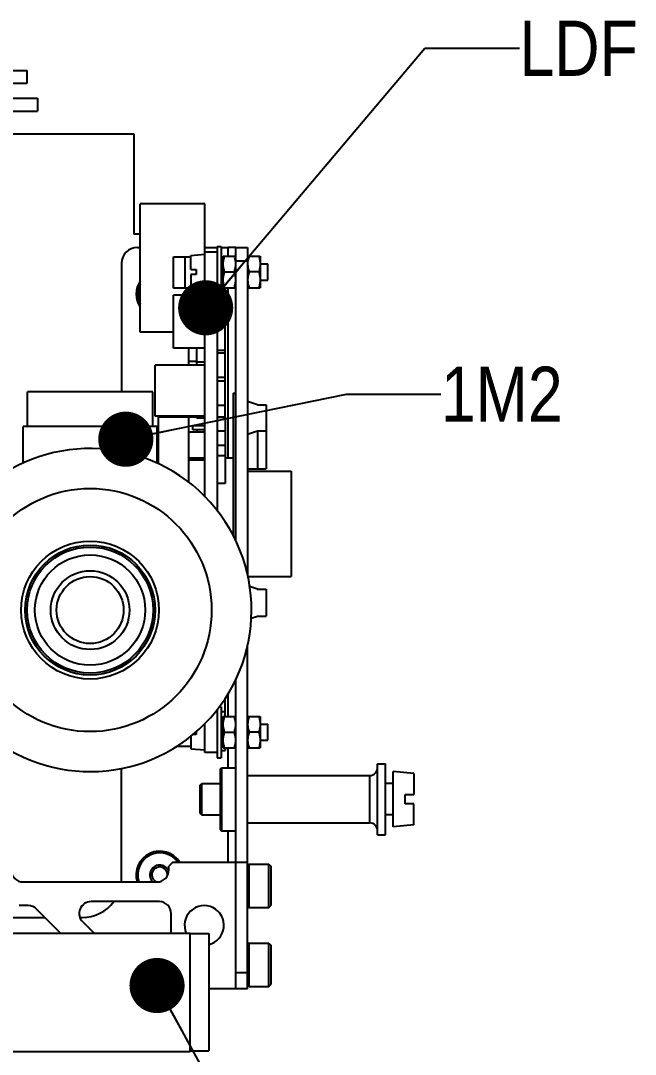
# Model space of a CAD drawing. Header units: millimetres. Extents: x 0 to 594, y 0 to 420.
# Drawn here: x 210 to 249, y 200.4 to 266 of the extents above; entities that cross this region are included whole.
import ezdxf

# ---------------------------------------------------------------- set-up
doc = ezdxf.new("R2010")
doc.units = ezdxf.units.MM
doc.header["$LTSCALE"] = 32.67
doc.layers.get('0').update_dxf_attribs({"linetype": 'CONTINUOUS'})
for name, color, linetype in [('3_ALL_AXES', 7, 'CONTINUOUS'), ('7_ALL_FEATURES', 7, 'CONTINUOUS'), ('AXIS', 7, 'CONTINUOUS'), ('NOTE', 7, 'CONTINUOUS')]:
    doc.layers.add(name, color=color, linetype=linetype)
doc.styles.get("Standard").update_dxf_attribs({"font": 'txt', "width": 0.85})
doc.styles.add('TEXTSTYLE_2', font='txt', dxfattribs={"width": 0.85})
doc.dimstyles.get("Standard").update_dxf_attribs({"dimtxt": 3.5, "dimasz": 3.5, "dimexe": 1.5, "dimexo": 1, "dimtad": 1, "dimtxsty": 'STANDARD', "dimblk": '_FILLED', "dimblk1": '_FILLED', "dimblk2": '_FILLED', "dimcen": 0.09, "dimadec": 0, "dimazin": 0, "dimtol": 1, "dimtp": 0.01, "dimtm": 0.01, "dimtfac": 1, "dimtofl": 0, "dimtmove": 0, "dimatfit": 3, "dimldrblk": '_FILLED', "dimfxl": 1, "dimtolj": 1, "dimarcsym": 0})

# ---------------------------------------------------------------- blocks, each defined once
blk = doc.blocks.new('_FILLED')
at = {"color": 0, "linetype": 'BYBLOCK'}
blk.add_solid([(0, 0), (-1, 0.214), (-1, -0.214)], dxfattribs=at)

msp = doc.modelspace()

# ---------------------------------------------------------------- linework, layer by layer
at = {"color": 7, "linetype": 'CONTINUOUS'}
for p, q in [((183.792, 261.111), (211.042, 261.111)), ((211.042, 261.111), (211.042, 260.281)), ((183.792, 260.281), (211.042, 260.281)), ((204.604, 258.841), (217.156, 258.841)), ((217.156, 258.841), (217.156, 252.491)), ((217.562, 246.259), (217.562, 254.409)), ((221.662, 254.409), (217.562, 254.409)), ((221.662, 251.205), (221.662, 254.409)), ((217.562, 252.491), (217.156, 252.491)), ((220.772, 251.128), (221.672, 251.206)), ((221.672, 235.817), (221.672, 251.351)), ((221.672, 251.351), (222.459, 251.351)), ((222.459, 251.706), (222.459, 234.91)), ((222.459, 251.706), (222.709, 251.706)), ((222.709, 251.706), (222.709, 248.456)), ((223.134, 251.631), (223.134, 251.081)), ((223.634, 251.631), (223.134, 251.631)), ((219.672, 249.051), (219.672, 251.051)), ((219.672, 251.051), (220.772, 251.051)), ((220.422, 249.051), (220.422, 251.051)), ((220.772, 250.231), (220.772, 251.128)), ((222.709, 250.594), (222.834, 250.594)), ((222.834, 249.081), (222.834, 251.081)), ((222.834, 251.081), (223.634, 251.081)), ((224.384, 251.081), (225.184, 251.081)), ((225.184, 251.081), (225.184, 249.081)), ((225.184, 250.594), (225.672, 250.594)), ((225.672, 249.569), (225.672, 250.594)), ((220.772, 250.231), (221.122, 250.231)), ((220.772, 249.931), (220.772, 249.035)), ((221.122, 249.931), (220.772, 249.931)), ((221.122, 250.231), (221.122, 249.931)), ((222.924, 250.081), (223.545, 250.081)), ((225.095, 250.081), (224.474, 250.081)), ((222.709, 249.569), (222.834, 249.569)), ((225.184, 249.569), (225.672, 249.569)), ((220.772, 249.051), (219.672, 249.051)), ((219.672, 245.251), (219.672, 248.601)), ((221.672, 248.601), (219.672, 248.601)), ((220.772, 249.035), (221.672, 248.956)), ((221.662, 248.601), (221.662, 248.957)), ((222.834, 249.081), (223.634, 249.081)), ((223.134, 249.081), (223.134, 238.27)), ((224.384, 249.081), (225.184, 249.081)), ((222.459, 248.456), (222.709, 248.456)), ((222.96, 248.43), (222.459, 248.43)), ((222.96, 248.367), (222.459, 248.367)), ((222.96, 240.886), (222.96, 248.43)), ((222.459, 247.605), (222.96, 247.605)), ((222.459, 246.659), (222.96, 246.659)), ((219.672, 246.259), (217.562, 246.259)), ((221.672, 245.251), (219.672, 245.251)), ((220.662, 244.176), (220.662, 245.251)), ((221.161, 244.176), (221.161, 245.251)), ((221.662, 244.176), (221.662, 245.251)), ((222.459, 245.122), (222.96, 245.122)), ((222.459, 244.944), (222.96, 244.944)), ((218.522, 240.926), (218.522, 244.176)), ((221.672, 244.176), (218.522, 244.176)), ((220.662, 244.43), (221.161, 244.43)), ((221.662, 244.366), (221.161, 244.366)), ((222.459, 243.407), (222.96, 243.407)), ((222.459, 243.166), (222.96, 243.166)), ((223.459, 242.401), (223.459, 233.389)), ((223.459, 242.401), (223.634, 242.401)), ((222.459, 241.629), (222.96, 241.629)), ((225.009, 241.651), (224.384, 241.86)), ((225.009, 241.651), (225.559, 241.651)), ((225.559, 241.651), (225.559, 237.601)), ((221.672, 240.926), (218.522, 240.926)), ((218.662, 240.882), (218.662, 240.926)), ((218.662, 240.882), (221.662, 240.882)), ((218.722, 237.901), (218.722, 240.882)), ((220.662, 236.717), (220.662, 240.882)), ((221.161, 240.81), (221.161, 240.882)), ((221.662, 240.874), (221.161, 240.874)), ((221.662, 240.81), (221.161, 240.81)), ((221.662, 235.827), (221.662, 240.926)), ((222.459, 240.886), (222.96, 240.886)), ((222.459, 240.874), (222.96, 240.874)), ((222.96, 240.874), (222.96, 236.67)), ((220.911, 240.074), (220.911, 240.351)), ((220.911, 240.351), (221.662, 240.351)), ((221.662, 240.074), (220.911, 240.074)), ((221.161, 240.074), (221.161, 239.921)), ((221.662, 239.921), (220.662, 239.921)), ((222.96, 239.985), (222.459, 239.985)), ((224.384, 239.793), (225.009, 240.001)), ((225.009, 240.001), (225.009, 237.601)), ((225.009, 240.001), (225.559, 240.001)), ((222.459, 239.096), (222.96, 239.096)), ((221.662, 238.27), (220.662, 238.27)), ((221.662, 238.143), (220.662, 238.143)), ((221.161, 238.27), (221.161, 238.143)), ((222.459, 238.448), (222.96, 238.448)), ((223.459, 238.27), (222.96, 238.27)), ((224.384, 237.601), (225.559, 237.601)), ((224.384, 237.451), (227.159, 237.451)), ((227.159, 237.451), (227.159, 230.751)), ((221.672, 236.751), (221.662, 236.751)), ((222.96, 236.67), (222.459, 236.67)), ((224.41, 230.751), (227.159, 230.751)), ((225.009, 229.951), (224.502, 230.12)), ((225.009, 229.951), (225.559, 229.951)), ((225.559, 229.951), (225.559, 228.251)), ((224.61, 228.118), (225.009, 228.251)), ((225.009, 228.251), (225.559, 228.251)), ((222.96, 221.881), (222.96, 223.052)), ((223.134, 223.339), (223.134, 221.881)), ((222.459, 222.353), (222.459, 219.246)), ((222.576, 222.496), (222.709, 222.496)), ((222.709, 222.496), (222.709, 219.246)), ((222.709, 222.205), (222.96, 222.205)), ((222.834, 221.881), (223.634, 221.881)), ((222.834, 219.881), (222.834, 221.881)), ((224.384, 221.881), (225.184, 221.881)), ((225.184, 221.881), (225.184, 219.881)), ((221.672, 219.601), (221.672, 221.445)), ((222.709, 221.633), (222.834, 221.633)), ((222.834, 221.57), (222.709, 221.57)), ((222.709, 221.394), (222.834, 221.394)), ((225.184, 221.394), (225.672, 221.394)), ((225.672, 220.369), (225.672, 221.394)), ((220.772, 220.623), (220.772, 219.835)), ((221.122, 220.731), (220.908, 220.731)), ((221.122, 220.931), (221.122, 220.731)), ((222.709, 220.369), (222.834, 220.369)), ((222.924, 220.881), (223.545, 220.881)), ((225.095, 220.881), (224.474, 220.881)), ((225.184, 220.369), (225.672, 220.369)), ((219.875, 219.99), (220.772, 219.99)), ((220.772, 219.835), (221.672, 219.756)), ((222.709, 219.728), (222.96, 219.728)), ((222.834, 219.881), (223.634, 219.881)), ((222.96, 219.881), (222.96, 219.728)), ((223.134, 219.881), (223.134, 218.631)), ((224.384, 219.881), (225.184, 219.881)), ((222.459, 219.601), (221.672, 219.601)), ((222.459, 219.246), (222.709, 219.246)), ((216.384, 211.631), (216.384, 218.602)), ((222.634, 218.531), (222.734, 218.631)), ((222.634, 218.531), (222.634, 214.731)), ((222.734, 218.631), (223.634, 218.631)), ((222.734, 218.631), (222.734, 214.631)), ((232.134, 218.131), (232.134, 215.131)), ((234.934, 218.268), (233.634, 218.381)), ((233.634, 214.881), (233.634, 218.381)), ((234.934, 218.268), (234.934, 216.931)), ((221.384, 217.531), (221.484, 217.631)), ((221.384, 215.731), (221.384, 217.531)), ((221.484, 215.631), (221.484, 217.631)), ((233.634, 217.631), (233.134, 217.631)), ((234.384, 216.931), (234.934, 216.931)), ((234.384, 216.331), (234.384, 216.931)), ((234.934, 216.331), (234.384, 216.331)), ((234.934, 214.995), (234.934, 216.331)), ((221.384, 215.731), (221.484, 215.631)), ((233.634, 215.631), (233.134, 215.631)), ((222.634, 214.731), (222.734, 214.631)), ((223.134, 214.631), (223.134, 212.631)), ((234.934, 214.995), (233.634, 214.881)), ((224.492, 212.506), (225.734, 212.506)), ((224.492, 209.756), (224.492, 212.506)), ((225.734, 209.756), (225.734, 212.506)), ((225.734, 212.506), (225.884, 212.356)), ((225.884, 209.906), (225.884, 212.356)), ((225.734, 209.756), (225.884, 209.906)), ((224.492, 209.756), (225.734, 209.756)), ((207.472, 209.131), (211.513, 209.131)), ((213.746, 209.131), (213.884, 209.131)), ((224.492, 207.506), (225.734, 207.506)), ((224.492, 204.756), (224.492, 207.506)), ((225.734, 207.506), (225.884, 207.356)), ((225.734, 204.756), (225.734, 207.506)), ((225.884, 204.906), (225.884, 207.356)), ((224.492, 204.756), (225.734, 204.756)), ((225.734, 204.756), (225.884, 204.906))]:
    msp.add_line(p, q, dxfattribs=at)
for centre, radius, start, end in [((222.102, 250.553), 1.534, 8.42585, 12.17606), ((225.917, 250.553), 1.534, 167.82467, 171.57517), ((218.809, 248.681), 1.5, 146.43174, 213.56824), ((218.809, 248.681), 1.4, 153.26114, 206.73884), ((232.134, 218.631), 0.5, 270, 360), ((232.134, 214.631), 0.5, 0, 90), ((218.809, 211.831), 1.5, 32.27388, 197.48815), ((218.809, 211.831), 1.4, 34.94405, 198.78961), ((224.492, 212.399), 0.107, 90, 180), ((213.884, 211.631), 2.5, 354.18094, 360), ((213.884, 211.631), 2.5, 270, 323.01259), ((224.492, 209.864), 0.107, 180, 270), ((224.492, 207.399), 0.107, 90, 180), ((224.492, 204.864), 0.107, 180, 270)]:
    msp.add_arc(centre, radius, start, end, dxfattribs=at)
for points, knots in [([(222.834, 250.581), (222.834, 250.624), (222.838, 250.708), (222.863, 250.877), (222.897, 251), (222.924, 251.081)], [0, 0, 0, 0, 0.248924, 0.498397, 1, 1, 1, 1]), ([(222.924, 250.081), (222.897, 250.162), (222.863, 250.286), (222.838, 250.454), (222.834, 250.539), (222.834, 250.581)], [0, 0, 0, 0, 0.501603, 0.751076, 1, 1, 1, 1]), ([(223.602, 250.876), (223.598, 250.894), (223.582, 250.963), (223.562, 251.031), (223.545, 251.081)], [0, 0, 0, 0, 0.249375, 1, 1, 1, 1]), ([(223.545, 250.081), (223.572, 250.162), (223.606, 250.286), (223.63, 250.454), (223.634, 250.539), (223.634, 250.581)], [0, 0, 0, 0, 0.501603, 0.751076, 1, 1, 1, 1]), ([(224.384, 250.581), (224.384, 250.539), (224.388, 250.454), (224.413, 250.286), (224.447, 250.162), (224.474, 250.081)], [0, 0, 0, 0, 0.248924, 0.498397, 1, 1, 1, 1]), ([(224.474, 251.081), (224.468, 251.064), (224.446, 250.997), (224.428, 250.928), (224.417, 250.876)], [0, 0, 0, 0, 0.250717, 1, 1, 1, 1]), ([(225.095, 251.081), (225.122, 251), (225.156, 250.877), (225.18, 250.708), (225.184, 250.624), (225.184, 250.581)], [0, 0, 0, 0, 0.501603, 0.751076, 1, 1, 1, 1]), ([(225.184, 250.581), (225.184, 250.539), (225.18, 250.454), (225.156, 250.286), (225.122, 250.162), (225.095, 250.081)], [0, 0, 0, 0, 0.248924, 0.498397, 1, 1, 1, 1]), ([(222.834, 249.581), (222.834, 249.624), (222.838, 249.708), (222.863, 249.877), (222.897, 250), (222.924, 250.081)], [0, 0, 0, 0, 0.248924, 0.498397, 1, 1, 1, 1]), ([(223.634, 249.581), (223.634, 249.624), (223.63, 249.708), (223.606, 249.877), (223.572, 250), (223.545, 250.081)], [0, 0, 0, 0, 0.248924, 0.498397, 1, 1, 1, 1]), ([(224.474, 250.081), (224.447, 250), (224.413, 249.877), (224.388, 249.708), (224.384, 249.624), (224.384, 249.581)], [0, 0, 0, 0, 0.501603, 0.751076, 1, 1, 1, 1]), ([(225.095, 250.081), (225.122, 250), (225.156, 249.877), (225.18, 249.708), (225.184, 249.624), (225.184, 249.581)], [0, 0, 0, 0, 0.501603, 0.751076, 1, 1, 1, 1]), ([(222.924, 249.081), (222.897, 249.162), (222.863, 249.286), (222.838, 249.454), (222.834, 249.539), (222.834, 249.581)], [0, 0, 0, 0, 0.501603, 0.751076, 1, 1, 1, 1]), ([(223.545, 249.081), (223.572, 249.162), (223.606, 249.286), (223.63, 249.454), (223.634, 249.539), (223.634, 249.581)], [0, 0, 0, 0, 0.501603, 0.751076, 1, 1, 1, 1]), ([(224.384, 249.581), (224.384, 249.539), (224.388, 249.454), (224.413, 249.286), (224.447, 249.162), (224.474, 249.081)], [0, 0, 0, 0, 0.248924, 0.498397, 1, 1, 1, 1]), ([(225.184, 249.581), (225.184, 249.539), (225.18, 249.454), (225.156, 249.286), (225.122, 249.162), (225.095, 249.081)], [0, 0, 0, 0, 0.248924, 0.498397, 1, 1, 1, 1]), ([(222.834, 221.381), (222.834, 221.424), (222.838, 221.508), (222.863, 221.677), (222.897, 221.8), (222.924, 221.881)], [0, 0, 0, 0, 0.248924, 0.498397, 1, 1, 1, 1]), ([(223.634, 221.381), (223.634, 221.424), (223.63, 221.508), (223.606, 221.677), (223.572, 221.8), (223.545, 221.881)], [0, 0, 0, 0, 0.248924, 0.498397, 1, 1, 1, 1]), ([(224.474, 221.881), (224.447, 221.8), (224.413, 221.677), (224.388, 221.508), (224.384, 221.424), (224.384, 221.381)], [0, 0, 0, 0, 0.501603, 0.751076, 1, 1, 1, 1]), ([(225.095, 221.881), (225.122, 221.8), (225.156, 221.677), (225.18, 221.508), (225.184, 221.424), (225.184, 221.381)], [0, 0, 0, 0, 0.501603, 0.751076, 1, 1, 1, 1]), ([(222.924, 220.881), (222.897, 220.962), (222.863, 221.086), (222.838, 221.254), (222.834, 221.339), (222.834, 221.381)], [0, 0, 0, 0, 0.501603, 0.751076, 1, 1, 1, 1]), ([(223.545, 220.881), (223.572, 220.962), (223.606, 221.086), (223.63, 221.254), (223.634, 221.339), (223.634, 221.381)], [0, 0, 0, 0, 0.501603, 0.751076, 1, 1, 1, 1]), ([(224.384, 221.381), (224.384, 221.339), (224.388, 221.254), (224.413, 221.086), (224.447, 220.962), (224.474, 220.881)], [0, 0, 0, 0, 0.248924, 0.498397, 1, 1, 1, 1]), ([(225.184, 221.381), (225.184, 221.339), (225.18, 221.254), (225.156, 221.086), (225.122, 220.962), (225.095, 220.881)], [0, 0, 0, 0, 0.248924, 0.498397, 1, 1, 1, 1]), ([(222.834, 220.381), (222.834, 220.424), (222.838, 220.508), (222.863, 220.677), (222.897, 220.8), (222.924, 220.881)], [0, 0, 0, 0, 0.248924, 0.498397, 1, 1, 1, 1]), ([(222.924, 219.881), (222.897, 219.962), (222.863, 220.086), (222.838, 220.254), (222.834, 220.339), (222.834, 220.381)], [0, 0, 0, 0, 0.501603, 0.751076, 1, 1, 1, 1]), ([(223.634, 220.381), (223.634, 220.424), (223.63, 220.508), (223.606, 220.677), (223.572, 220.8), (223.545, 220.881)], [0, 0, 0, 0, 0.248924, 0.498397, 1, 1, 1, 1]), ([(223.545, 219.881), (223.572, 219.962), (223.606, 220.086), (223.63, 220.254), (223.634, 220.339), (223.634, 220.381)], [0, 0, 0, 0, 0.501603, 0.751076, 1, 1, 1, 1]), ([(224.474, 220.881), (224.447, 220.8), (224.413, 220.677), (224.388, 220.508), (224.384, 220.424), (224.384, 220.381)], [0, 0, 0, 0, 0.501603, 0.751076, 1, 1, 1, 1]), ([(224.384, 220.381), (224.384, 220.339), (224.388, 220.254), (224.413, 220.086), (224.447, 219.962), (224.474, 219.881)], [0, 0, 0, 0, 0.248924, 0.498397, 1, 1, 1, 1]), ([(225.095, 220.881), (225.122, 220.8), (225.156, 220.677), (225.18, 220.508), (225.184, 220.424), (225.184, 220.381)], [0, 0, 0, 0, 0.501603, 0.751076, 1, 1, 1, 1]), ([(225.184, 220.381), (225.184, 220.339), (225.18, 220.254), (225.156, 220.086), (225.122, 219.962), (225.095, 219.881)], [0, 0, 0, 0, 0.248924, 0.498397, 1, 1, 1, 1])]:
    msp.add_open_spline(points, degree=3, knots=knots, dxfattribs=at)
at = {"layer": '3_ALL_AXES', "color": 7, "linetype": 'CONTINUOUS'}
for radius in [7.714, 4.375, 4.125, 3.5, 2.5, 2.125]:
    msp.add_circle((214.384, 228.631), radius, dxfattribs=at)
for centre, radius, start, end in [((214.384, 228.631), 10.25, 220.08343, 217.92534), ((221.634, 208.631), 1.25, 283.92168, 203.78775)]:
    msp.add_arc(centre, radius, start, end, dxfattribs=at)
at = {"layer": '7_ALL_FEATURES', "color": 7, "linetype": 'CONTINUOUS'}
for p, q in [((208.717, 262.861), (210.392, 262.861)), ((210.392, 262.061), (210.392, 262.861)), ((208.717, 262.061), (210.392, 262.061)), ((217.384, 251.631), (217.562, 251.631)), ((221.662, 251.631), (222.459, 251.631)), ((222.709, 251.631), (223.134, 251.631)), ((223.634, 233.004), (223.634, 251.631)), ((223.634, 251.631), (224.384, 251.631)), ((216.384, 250.631), (216.384, 242.481)), ((223.634, 250.796), (224.384, 250.796)), ((223.634, 204.631), (223.634, 224.259)), ((219.634, 212.631), (219.384, 212.381)), ((219.634, 212.631), (224.384, 212.631)), ((219.384, 212.131), (219.384, 212.381)), ((210.134, 211.381), (218.634, 211.381)), ((210.452, 209.881), (209.876, 209.881)), ((218.784, 210.131), (214.445, 210.131)), ((212.513, 208.131), (210.983, 209.662)), ((219.534, 208.131), (219.534, 209.381)), ((213.915, 208.851), (214.634, 208.131)), ((220.734, 208.106), (221.934, 208.106)), ((221.934, 208.106), (221.934, 200.656)), ((223.634, 205.631), (224.384, 205.631)), ((221.934, 204.631), (224.384, 204.631)), ((220.734, 200.656), (221.934, 200.656))]:
    msp.add_line(p, q, dxfattribs=at)
at = {"layer": '7_ALL_FEATURES', "color": 3, "linetype": 'CONTINUOUS'}
for p, q in [((224.384, 251.631), (224.384, 230.844)), ((224.384, 204.631), (224.384, 226.419))]:
    msp.add_line(p, q, dxfattribs=at)
at = {"layer": '7_ALL_FEATURES', "color": 7, "linetype": 'CONTINUOUS'}
for radius in [7.714, 4]:
    msp.add_circle((214.384, 228.631), radius, dxfattribs=at)
for centre, radius, start, end in [((217.384, 250.631), 1, 90, 180), ((210.134, 212.131), 0.75, 180, 270), ((218.634, 212.131), 0.75, 270, 360), ((210.452, 209.131), 0.75, 45, 90), ((214.445, 209.381), 0.75, 90, 225), ((218.784, 209.381), 0.75, 0, 90)]:
    msp.add_arc(centre, radius, start, end, dxfattribs=at)
at = {"layer": 'AXIS', "color": 7, "linetype": 'CONTINUOUS'}
for p, q in [((210.409, 240.281), (210.409, 242.481)), ((218.359, 242.481), (210.409, 242.481)), ((218.359, 240.281), (218.359, 242.481)), ((210.134, 237.946), (210.134, 240.281)), ((218.634, 240.281), (210.134, 240.281)), ((218.634, 237.946), (218.634, 240.281)), ((222.734, 218.631), (223.634, 218.631)), ((232.634, 218.881), (233.134, 218.881)), ((232.634, 214.381), (232.634, 218.881)), ((233.134, 214.381), (233.134, 218.881)), ((224.384, 218.131), (232.134, 218.131)), ((221.484, 217.631), (222.634, 217.631)), ((221.484, 215.631), (222.634, 215.631)), ((224.384, 215.131), (232.134, 215.131)), ((222.734, 214.631), (223.634, 214.631)), ((232.634, 214.381), (233.134, 214.381)), ((208.834, 208.131), (220.734, 208.131)), ((220.734, 200.631), (220.734, 208.131)), ((208.834, 200.631), (220.734, 200.631))]:
    msp.add_line(p, q, dxfattribs=at)
for radius, start, end in [(0.625, 24.40561, 226.21355), (0.5, 359.0163, 243.52941)]:
    msp.add_arc((218.809, 211.831), radius, start, end, dxfattribs=at)

# ---------------------------------------------------------------- texts
at = {"layer": 'NOTE', "color": 2, "linetype": 'CONTINUOUS', "char_height": 3.5, "attachment_point": 1, "line_spacing_factor": 0.9, "style": 'TEXTSTYLE_2'}
for s, insert, width in [('LDF', (241.649, 266.026), 12.64375), ('1M2', (236.655, 244.075), 11.15625)]:
    msp.add_mtext(s, dxfattribs=dict(at, insert=insert, width=width))

# ---------------------------------------------------------------- leaders
at = {"layer": 'NOTE', "color": 2, "linetype": 'CONTINUOUS'}
for points in [[(221.722, 247.81), (235.649, 264.276), (241.649, 264.276)], [(216.652, 239.471), (230.655, 242.325), (236.655, 242.325)], [(218.635, 204.81), (224.145, 194.72), (230.145, 194.72)]]:
    msp.add_leader(points, dimstyle='STANDARD', override={"dimtad": 0, "dimldrblk": 'DOT'}, dxfattribs=at)

doc.saveas('drawing.dxf')
